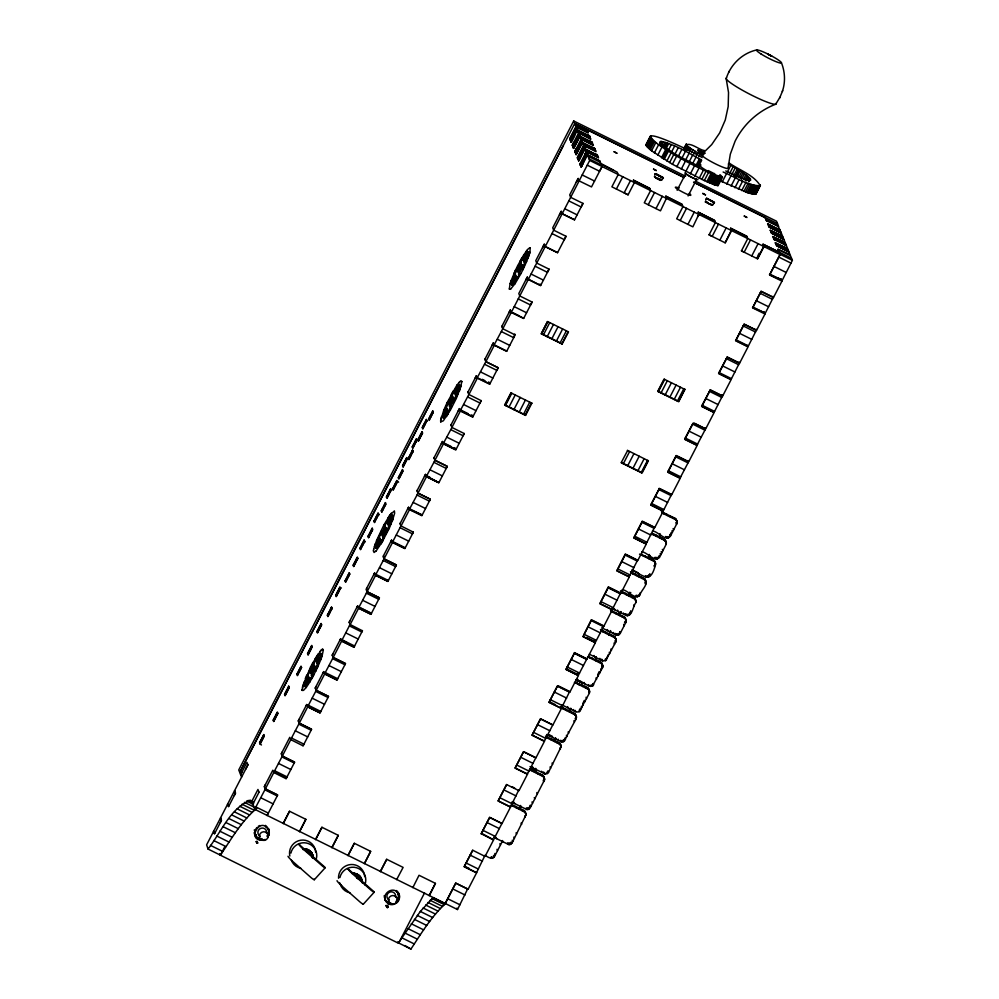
<?xml version="1.0" encoding="UTF-8"?>
<svg xmlns="http://www.w3.org/2000/svg" width="999" height="999" viewBox="0 0 999 999"><rect width="100%" height="100%" fill="white"/><g stroke="black" fill="none" stroke-linecap="round" stroke-linejoin="round"><path stroke-width="1.5" d="M522.639 266.171L518.469 274.363L522.477 266.046M505.469 405.544L511.788 393.281L510.951 392.857L504.632 405.107L525.549 415.359M525.549 415.459L531.88 403.109M268.631 832.379L268.706 830.993L269.293 833.94L267.545 837.761M388.087 906.855C385.015 904.357 388.923 910.514 387.437 905.269L387.999 907.142M398.139 893.143C392.732 885.052 379.957 895.004 386.613 902.159C393.244 909.664 404.145 898.613 397.502 891.558M569.667 692.22L557.33 686.126L549.013 702.172L561.338 708.266L569.692 691.508L558.741 686.088M323.326 650.024L321.965 656.455M461.9 381.518L459.415 391.108M468.056 392.507L468.106 391.783M586.588 659.427L574.25 653.334L565.971 669.28L578.309 675.386L586.588 659.427L586.675 658.666L574.338 652.572M451.086 425.362L451.186 424.575M269.343 832.579C262.038 811.45 243.257 844.28 265.384 839.46M373.439 550.936L373.701 549.025M440.621 420.766L443.793 410.114M596.415 640.396L584.078 634.303L591.321 619.73L603.646 625.824L603.508 626.66L595.267 642.494L582.929 636.4M511.001 805.219L524.675 811.975L526.273 814.297L512.087 842.894L510.364 844.405L508.628 844.53L493.618 837.199M531.306 770.616L530.769 769.292L542.994 775.411L544.53 779.894L530.182 807.841L528.459 809.365L526.71 809.477L511.7 802.147M544.53 779.894L543.543 776.747L529.358 769.655M546.016 737.387L559.69 744.143L561.288 746.453L548.526 772.289L546.815 773.8L545.079 773.913L530.057 766.583M546.603 734.527L561.038 741.658L563.886 741.495L576.148 718.768L576.348 716.47L574.85 713.723L560.664 706.63M561.9 704.882L576.336 712.012L579.183 711.85L589.348 693.206L588.811 691.87C590.521 685.202 578.621 685.526 575.799 682.03L576.336 683.353M589.348 693.206L588.786 689.048M595.741 660.339L596.191 656.618M576.198 679.595L589.647 686.238L592.494 686.076L602.559 667.594L602.022 666.271C603.733 659.602 591.833 659.927 589.01 656.43L589.56 657.754M602.559 667.594L601.997 663.448M610.526 630.581L608.728 635.189M589.298 654.208L602.747 660.851L605.594 660.676L615.933 641.683L616.258 639.947L615.159 637.961L600.986 630.869M601.685 627.797L616.695 635.127L618.431 635.014L620.154 633.503L625.986 622.202L626.186 619.917L624.7 618.156L611.038 611.4M638.96 576.598L639.285 574.875L638.199 572.889M620.504 590.809L634.64 597.877L636.163 602.347C632.879 605.244 632.492 617.944 625.611 615.159L611.825 608.341M636.163 602.347L635.177 599.2L621.041 592.132M645.529 581.843L644.542 578.708L630.469 571.665M631.006 572.989L643.93 579.383C650.474 582.966 640.371 590.859 640.009 595.042C634.989 600.649 627.584 589.835 622.215 589.66M632.255 570.179C645.067 576.685 650.461 583.366 655.319 565.359L654.782 564.035C656.518 557.405 644.705 557.692 641.907 554.245L642.444 555.569M655.319 565.359L654.982 561.738M641.745 551.81C647.115 551.972 654.532 562.799 659.54 557.18L666.071 544.517L666.283 542.232L664.81 540.484L651.248 533.778M661.45 511.613L675.024 518.319L677.035 521.403L676.822 523.688L670.292 536.351C665.284 541.97 657.866 531.143 652.497 530.968M593.169 145.217L592.12 142.133L579.795 136.039L573.476 148.277L573.176 147.577M434.103 458.204L434.265 457.355M782.342 91.471C785.564 82.143 785.077 71.753 781.368 62.625M620.629 592.969L612.225 609.602L599.887 603.508L608.291 586.875L619.255 592.295M267.72 835.039L268.644 832.354L269.293 833.94M417.132 491.058L417.357 490.122M302.322 687.412L310.539 666.995M373.726 549.088L376.611 540.297M440.909 418.906L441.558 416.471M510.114 283.516L509.328 289.036M264.885 789.834L265.185 788.748L277.522 794.842L277.223 795.928L264.885 789.834L254.67 809.252L457.505 909.54L467.832 888.573M637.599 560.127L629.183 576.71L616.845 570.616L625.274 554.033L636.238 559.452M281.88 756.905L282.168 755.893L294.493 761.987L294.205 762.999L281.88 756.905L273.738 772.477L286.101 778.708L294.58 762.274L282.255 756.181L281.281 753.783L289.76 737.349L290.734 739.735L282.255 756.181M400.162 523.901L400.437 522.889M392.232 521.291L394.642 513.211L394.405 510.901L389.797 515.272L384.053 524.725M461.351 385.189L456.331 398.439M529.932 252.297L527.996 258.217M654.582 527.272L646.141 543.818L633.803 537.724L642.245 521.178L653.209 526.598M298.776 724.15L299.138 723.051L311.476 729.145L311.114 730.244L298.776 724.15L290.697 739.597L303.072 745.841L311.551 729.395L299.213 723.301L298.239 720.916L306.73 704.47L307.692 706.867L320.03 712.961L328.509 696.528L316.183 690.434L315.209 688.036L323.688 671.603L324.663 673.988L337 680.094L345.479 663.648L333.142 657.554L332.18 655.169L340.659 638.723L341.633 641.121L353.958 647.215L362.45 630.781L350.062 624.487L341.571 640.921L353.908 647.015L354.595 645.991L342.257 639.897M383.541 555.644L384.003 558.778L396.341 564.872L395.592 566.57L383.254 560.464L384.003 558.778M303.958 682.03L302.16 690.434L303.534 690.371L306.169 687.474M374.375 546.64L375.362 543.706M510.139 283.579L511.101 280.582M315.684 691.395L316.109 690.197L328.446 696.291L328.022 697.502L315.684 691.395L307.655 706.705L319.992 712.799L320.816 711.45L308.479 705.356M366.633 588.399L367.033 591.633L379.37 597.727L378.696 599.288L366.371 593.194L367.033 591.633M658.791 489.535L659.215 488.324L671.553 494.43L663.923 509.59L663.099 510.926L650.761 504.832L658.791 489.535L671.116 495.629M320.829 659.615L321.953 656.405M393.344 518.069L389.148 528.608M332.58 658.653L333.079 657.342L345.417 663.436L344.917 664.747L332.58 658.653L324.613 673.813L336.95 679.907L337.699 678.733L325.374 672.627M349.238 622.452L349.737 621.141M511.126 280.632L515.709 269.643M688.111 460.551L688.011 462.899L680.057 478.034L667.719 471.94L676.198 455.482M320.816 659.565L317.744 666.945M526.585 261.738L529.957 252.36L530.169 247.827M756.718 49.95C742.245 53.122 730.431 64.61 726.198 78.734L728.533 92.532L728.184 106.543L725.274 119.98L719.655 132.954L711.7 144.593L701.71 154.483M332.255 655.307L332.842 653.87M362.387 630.581L361.813 632.017L349.475 625.923M728.908 72.065L729.258 71.216M702.772 154.508A14.935 1.823 27.3 0 0 712.362 162.263A14.935 1.823 27.3 0 0 728.046 168.032L730.319 154.171L735.089 141.209C743.493 124.338 758.104 110.964 775.711 104.208L779.932 97.29M704.907 430.169L692.569 424.076L684.677 439.048L697.015 445.142L704.907 430.169L705.094 427.722M779.582 98.139L782.679 90.647M720.029 180.744L748.239 192.944L755.032 194.305L756.218 193.506L755.669 192.133M729.445 163.224C739.497 170.217 754.083 175.075 760.264 185.764C747.14 185.727 735.077 176.848 723.126 172.015M445.854 410.726C443.906 419.468 450.262 402.684 445.854 410.726L448.601 412.075M305.244 678.683L306.793 675.012M376.635 540.347L384.028 524.662M382.917 532.679L382.093 535.839L386.163 527.534L382.917 532.679L385.651 534.028M443.818 410.177L447.127 402.535M315.284 688.161L315.959 686.6M709.452 391.358L710.139 389.772L722.477 395.866L714.585 411.413L713.973 412.25L701.635 406.156L709.452 391.358L721.79 397.452M717.881 184.603L718.094 185.589L715.371 185.077L704.345 180.594L672.439 164.273L651.56 150.799L646.415 145.916L646.578 144.018M702.11 157.68C699.6 154.645 627.622 120.08 658.603 144.718C675.324 156.269 693.443 165.747 712.025 173.926C714.085 175.05 726.673 180.12 719.942 174.675M526.56 261.688L523.026 269.53M298.314 721.016L299.063 719.33M757.055 257.33L757.392 258.704L763.823 246.191M310.077 672.577C318.007 658.166 312.275 664.66 309.952 672.527M381.481 534.24L385.414 525.936L381.356 534.19M448.663 404.071L452.584 395.754L448.539 404.021M517.245 271.179C525.212 256.581 519.405 263.336 517.12 271.116M726.335 358.641L727.11 356.918L739.447 363.012L731.48 378.671L730.918 379.345L718.593 373.251L726.335 358.641L738.673 364.747M514.797 277.035L513.611 280.944L516.471 276.573L515.621 276.711L515.834 275.037L514.797 277.035L517.544 278.396M397.839 899.362L398.776 896.665L399.425 898.263M513.948 273.601L517.694 265.597M782.267 280.269L769.929 274.176L780.044 254.258L792.382 260.352L782.267 280.269L769.455 274.563M281.343 753.87L282.18 752.047M392.957 541.658L405.294 547.752L404.77 548.326L392.445 542.232L400.974 525.924L413.336 532.155L404.857 548.588L392.52 542.494L391.558 540.109L383.067 556.543L384.041 558.941L396.378 565.034L387.887 581.468L375.562 575.374L374.588 572.976L366.109 589.422L367.07 591.808L379.408 597.902L370.929 614.335L358.591 608.241L357.617 605.856L349.138 622.29L350.112 624.687L358.591 608.241M413.311 532.017L412.475 533.853L400.137 527.759M315.322 667.444L311.313 675.761L315.447 667.507M386.713 529.12L382.704 537.437L386.85 529.17M453.896 398.938L449.887 407.255L454.021 399.001M748.388 345.929L736.051 339.835L744.093 324.063L756.418 330.157L748.388 345.929L747.876 346.453L735.551 340.359M264.373 786.737L265.297 784.764M417.02 495.042L417.944 493.069L430.282 499.163L429.345 501.136L417.02 495.042L409.403 509.328M315.859 670.928L317.719 666.882M389.123 528.558L381.118 543.906M456.306 398.376L450.287 410.327M765.284 313.174L752.959 307.08L761.063 291.209L773.388 297.302L765.284 313.174L752.497 307.455M433.891 462.337L434.915 460.202L447.252 466.308L446.228 468.431L433.891 462.337L426.348 476.436L438.686 482.529L426.773 476.136M450.774 429.645L460.389 411.001L459.415 408.616L450.936 425.05L451.898 427.435L464.235 433.541L463.099 435.739L450.774 429.645L443.306 443.531L456.031 449.45L443.693 443.356M447.152 402.597L456.955 385.04M450.849 400.911C444.08 417.682 459.902 386.738 450.849 400.911L453.596 402.272M454.92 393.044L455.307 395.08L457.53 389.173L454.92 393.044L457.729 394.268M472.589 416.733L460.264 410.639L468.856 394.48L481.206 400.661L472.714 417.095L460.389 411.001M481.193 400.587L479.982 403.047L467.644 396.953M220.304 822.589L221.366 820.466L220.542 817.869L221.466 820.329L214.448 833.94L213.474 831.555L227.66 804.133L228.721 806.28M484.515 364.26L494.318 345.254L493.344 342.869L484.865 359.303L485.839 361.688L498.164 367.794L496.84 370.354L484.515 364.26L477.222 377.734L489.872 383.878M234.29 795.504L235.427 793.231L234.653 790.521L247.939 764.822L246.94 762.374L240.622 774.637M387.874 522.952L388.124 525.249L390.347 519.355L387.874 522.952L390.609 524.313M494.168 344.83L502.797 328.758L515.134 334.915L506.655 351.348L494.318 345.254M309.727 682.23L315.834 670.878M520.954 273.614L523.001 269.48M523.726 318.269L511.401 312.163L589.697 160.427L587.437 154.882L599.762 160.976L600.299 162.275L587.974 156.181M557.604 252.622L545.279 246.528L544.268 244.231L535.764 260.677L536.725 263.074L549.063 269.168L540.584 285.602L528.246 279.508L527.272 277.123L518.793 293.556L519.767 295.941L532.092 302.048L530.581 304.995L518.244 298.901M245.567 769.367L247.914 764.772M549.075 269.131L547.44 272.327L535.102 266.221M578.171 178.496L569.692 194.93L570.654 197.327L582.991 203.421L574.512 219.855L562.175 213.761L561.226 211.351L552.722 227.809L553.696 230.195L566.033 236.301L564.298 239.648L551.96 233.554M573.688 142.395L572.227 145.242L573.788 148.451L580.119 136.201L578.583 133.067L580.194 133.791M579.795 136.039L582.542 142.42L576.223 154.67L574.775 151.511L576.323 148.514M584.652 154.808L586.201 151.811L588.711 153.059M583.004 203.396L581.156 206.993L568.818 200.899M592.607 147.39L594.692 148.451L595.978 151.636L583.653 145.529L577.322 157.792L578.571 160.851L584.89 148.601L587.487 154.895L599.775 160.976L602.022 166.558L599.587 171.266L587.262 165.172M445.229 903.633L455.756 883.203L468.094 889.297L476.585 872.851L464.248 866.757L472.727 850.324M685.589 176.261L573.688 120.954L238.749 769.967L239.723 772.364L574.712 123.539L587.05 129.633L588.186 132.455L576.048 126.823L569.73 139.086M563.086 146.054L240.309 771.49L239.922 772.926L241.608 777.085M574.712 123.539L575.986 126.748L569.68 138.961L571.391 142.245L574.9 135.439M570.204 140.272L576.535 128.022M259.578 742.794L263.773 734.565L264.31 735.888L260.115 744.118L261.476 744.967M316.92 631.68L321.116 623.451L321.653 624.787L317.457 633.016L316.895 631.63M335.689 595.329L339.872 587.1L340.422 588.423L336.226 596.653L335.664 595.267M373.926 521.228L378.122 512.999L378.658 514.335L374.463 522.564L373.901 521.178M386.413 497.015L390.609 488.786L391.059 490.397M412.25 446.978L416.433 438.748L416.983 440.072L412.787 448.301L412.225 446.915M590.484 138.873L589.572 135.864L577.247 129.77L570.928 141.983L570.641 141.334M570.766 141.658L577.097 129.395L576.048 126.823M391.158 490.122L386.963 498.339L386.401 496.953M407.28 458.866L403.059 467.033L402.522 465.709L406.743 457.542L408.042 459.041M426.985 420.679L422.777 428.846L422.24 427.51L426.448 419.343L427.01 420.729M296.815 674.325L301.036 666.158L301.598 667.544M327.36 615.247L331.556 607.03L332.093 608.354L327.897 616.583L327.335 615.197M345.067 580.943L349.263 572.714L349.8 574.038L345.604 582.267L345.042 580.881M398.314 477.759L402.51 469.53L403.059 470.954L398.851 479.095L398.289 477.709M428.596 419.081L432.792 410.851L433.329 412.175L429.145 420.404L428.583 419.018M576.311 132.717L577.709 129.995L577.097 129.395M277.909 713.348L273.689 721.515L273.152 720.192L277.372 712.025L277.934 713.411M301.573 667.482L297.365 675.649L296.953 674.163M312.275 646.753L308.054 654.919L307.517 653.596L311.738 645.429L312.3 646.803M357.879 558.379L353.671 566.545L353.134 565.222L357.342 557.055L357.904 558.441M397.427 481.755L393.206 489.922L392.669 488.598L396.89 480.432L398.613 482.192M572.265 145.317L578.546 133.004L577.247 129.77M572.727 146.453L579.045 134.203M573.289 147.864L579.62 135.614M574.8 151.573L581.093 139.261L583.029 140.21M575.237 152.647L581.555 140.384M575.811 154.071L582.142 141.821M594.68 148.414L582.342 142.32L576.011 154.57L575.711 153.809M577.335 157.817L583.653 145.567L585.864 146.628M577.747 158.829L584.065 146.578M584.652 148.027L578.671 160.901L585.002 148.651L582.342 142.32M424.563 892.894L398.564 943.281L220.417 855.219L224.625 847.052M587.487 154.895L581.156 167.145L579.87 164.073L586.201 151.823L598.526 157.904L597.227 154.708L594.855 153.521M580.257 165.022L586.588 152.772M587.175 154.221L581.156 167.145L582.617 164.211M259.028 792.157L252.722 804.432L250.062 800.324C229.982 808.603 220.904 832.617 208.042 849.038L220.379 855.132C231.468 838.898 241.396 821.128 256.718 808.416M576.286 182.168L578.184 178.484L579.145 180.894L591.508 186.925L602.022 166.558M464.235 433.541L455.756 449.975L443.419 443.881L442.445 441.483L433.966 457.929L434.94 460.314L447.265 466.408L438.786 482.842L426.461 476.748L425.487 474.363L417.008 490.796L417.969 493.194L430.307 499.288L421.828 515.721L409.49 509.627L408.516 507.23L400.037 523.676L401.011 526.061L409.49 509.627M476.386 375.736L467.894 392.182L468.868 394.568L477.347 378.134L476.386 375.736L475.112 378.209M510.314 309.99L501.823 326.436L502.797 328.821L511.276 312.387L510.314 309.99L508.841 312.849M265.284 789.06L273.763 772.614L272.802 770.229L264.31 786.663L265.284 789.06L277.61 795.154L267.07 815.571M299.213 723.301L307.692 706.867M316.183 690.434L324.663 673.988M333.142 657.554L341.633 641.121M359.153 607.155L371.491 613.261L370.866 614.123L358.529 608.016L366.371 593.194M367.07 591.808L375.562 575.374M376.061 574.413L388.386 580.506L387.824 581.218L375.487 575.124L383.254 560.464M384.041 558.941L392.52 542.494M417.969 493.194L426.461 476.748M434.94 460.314L443.419 443.881M532.092 302.048L523.613 318.481L511.276 312.387M566.033 236.301L557.542 252.735L545.217 246.641L544.243 244.243L542.569 247.502M283.142 823.488L289.473 811.225L305.944 819.367L299.613 831.63M283.266 823.576L289.598 811.325M600.774 163.436L617.245 172.178L618.206 174.563L611.888 186.825L628.084 194.83L634.427 182.542L589.697 160.427M541.396 333.878L547.539 321.491L541.208 333.741L562.175 344.106M547.914 321.728L541.733 333.703L562.012 343.731L568.194 331.743M616.395 189.011L622.727 176.761M543.419 334.89L549.75 322.627M508.903 407.242L515.222 394.98M645.953 144.693L650.349 136.114M547.152 336.725L553.471 324.475M646.053 145.242L650.786 135.852M646.415 145.916L650.624 137.75M646.865 146.541L651.086 138.362M647.477 147.228L651.698 139.061M630.481 180.594L624.15 192.844L628.096 194.793M648.239 147.989L652.459 139.823M513.861 409.69L520.192 397.44M649.175 148.839L653.383 140.672M551.723 338.986L558.054 326.735M650.249 149.75L654.47 141.583M299.463 831.58L305.794 819.33M651.56 150.799L655.781 142.632M519.118 412.287L525.437 400.025M556.306 341.246L562.624 328.996M654.382 152.897L658.603 144.718M659.54 144.118L660.938 141.396C675.611 144.655 688.661 153.034 701.685 160.24L698.875 165.684M660.614 144.218L662.025 141.496M661.263 145.879L663.373 141.796M560.027 343.094L566.346 330.844M523.426 414.41L529.745 402.16M657.754 155.22L661.975 147.053M662.961 146.366L665.072 142.283M531.431 402.984L525.237 414.972L504.957 404.945L511.151 392.969L531.868 403.209M562.05 344.093L568.506 331.855L547.714 321.628M664.235 146.778L666.345 142.695M664.672 148.551L667.482 143.094M665.858 148.988L668.681 143.544M661.513 157.68L665.734 149.513M662.374 158.217L666.583 150.05M655.394 173.676L654.695 175.037L655.893 173.751L663.224 177.547L662.225 179.333L662.924 177.972L655.294 173.826L662.924 177.972M663.236 158.766L667.457 150.599M668.506 150.05L671.316 144.605M664.185 159.353L668.406 151.186M315.534 839.497L321.865 827.234L338.336 835.376L332.005 847.639M315.659 839.585L321.99 827.334M666.845 160.989L674.675 146.041M669.592 162.612L673.801 154.445M648.239 204.758L654.557 192.495M674.75 154.495L678.271 147.69M672.439 164.273L676.648 156.106M678.346 156.219L681.855 149.413M683.965 148.277C687.2 138.586 698.526 150.112 704.457 150.537M684.065 148.801L686.488 143.943M684.552 149.413L686.65 145.33L686.063 144.193M685.114 149.962L687.225 145.879L686.65 145.33M676.81 166.746L681.031 158.579M655.993 208.579L662.312 196.328M681.98 158.042L685.489 151.236M685.863 150.599L687.974 146.516L687.225 145.879M687.499 149.95L688.898 147.228L687.974 146.516M688.586 150.724L689.997 148.002L688.898 147.228M689.859 151.586L691.271 148.863L689.997 148.002M685.664 159.965L689.173 153.159M681.268 169.181L685.489 161.014M331.855 847.589L338.186 835.339M666.583 197.989L660.476 210.839L644.293 202.797L650.611 190.547L649.637 188.187L633.441 180.182L634.402 182.567L747.776 238.599L746.802 236.214L730.606 228.209L731.58 230.594L725.249 242.857L709.065 234.852L715.396 222.552L714.622 220.654L698.239 212.188L699.188 214.585M691.595 152.685L692.994 149.962L691.271 148.863M689.173 161.863L692.682 155.057M693.868 154.058L695.267 151.336L692.994 149.962M685.764 171.566L689.984 163.399M677.135 190.247L685.689 173.676M696.278 155.444L697.689 152.71L695.267 151.336M692.569 163.761L696.091 156.955M698.85 156.843L700.249 154.121L697.689 152.71M690.334 173.913L694.542 165.747M695.891 165.697L699.412 158.878M696.852 166.259L700.361 159.453L696.902 166.296M697.427 166.608L700.936 159.803M694.842 176.149L699.063 167.982M688.099 195.929L696.653 179.358M347.927 855.506L354.258 843.256L370.716 851.385L364.398 863.648L370.567 851.348M348.052 855.594L354.37 843.343M699.25 178.259L703.458 170.092M680.207 220.554L686.525 208.292M701.822 179.458L706.043 171.279M704.345 180.594L708.566 172.427M706.805 181.668L711.013 173.501M707.804 182.093L712.025 173.926M708.803 182.517L713.024 174.35M687.924 224.375L694.255 212.113M709.777 182.929L713.998 174.75M711.038 183.429L715.247 175.262M712.25 183.928L716.47 175.749M717.657 176.211L713.448 184.39L717.881 176.299M706.518 198.339L705.806 199.7L707.005 198.401L714.335 202.198L713.336 203.983L714.035 202.622L706.518 198.339L714.535 202.697M713.873 184.54L718.094 176.373M697.589 216.783L699 214.061L692.869 226.848L676.685 218.806L683.004 206.556L682.017 204.196L665.846 196.166L666.795 198.576M714.285 184.69L718.493 176.523M714.535 184.79L718.793 176.623M714.76 184.865L718.98 176.698M715.147 184.99L719.355 176.823M715.371 185.077L719.58 176.91M716.583 185.427L720.791 177.26M717.519 185.602L721.728 177.435M718.094 185.589L722.539 177.098M722.265 181.868L726.485 173.701M727.297 172.19L730.818 165.384L728.296 163.961M729.657 173.551L733.166 166.746L730.818 165.384M726.735 184.041L730.943 175.861M731.705 174.763L735.214 167.957L733.166 166.746M733.703 175.974L737.212 169.168L735.214 167.957M735.139 176.873L738.648 170.067L737.212 169.168M736.176 175.724L738.648 170.067M731.068 186.064L735.289 177.897M736.525 175.936L738.998 170.28M736.538 177.76L740.047 170.954L739.335 170.492M380.319 871.515L386.638 859.265L403.109 867.394L396.64 879.62M380.444 871.615L386.763 859.352M738.761 177.385L741.57 171.94L740.047 170.954M734.914 187.787L739.123 179.608M740.159 178.334L742.969 172.877L741.57 171.94M718.506 224.101L712.187 236.363L709.065 234.802M741.545 179.296L744.355 173.851L742.969 172.877M738.411 189.273L742.632 181.106M743.718 178.996L745.828 174.912L744.355 173.851M745.004 179.982L747.115 175.886L745.828 174.912M746.116 180.881L748.226 176.798L747.115 175.886M741.72 190.609L745.928 182.442M747.764 180.382L749.175 177.66L748.226 176.798M748.501 181.119L749.899 178.396L749.175 177.66M743.905 191.446L748.126 183.279M749 181.756L750.399 179.021L749.899 178.396M719.854 240.147L726.173 227.897M745.529 192.045L749.737 183.866M747.065 192.57L751.285 184.403M748.239 192.944L752.447 184.778M749.175 193.244L753.396 185.065M750.062 193.494L754.282 185.327M725.124 242.757L731.418 230.132M751.46 193.856L755.681 185.689M752.934 194.156L757.155 185.989M754.145 194.305L758.353 186.139M755.032 194.305L759.24 186.139M756.805 191.546L760.314 184.728M755.656 194.181L759.864 186.014M756.043 193.931L760.439 185.339M641.246 472.652L647.577 460.402L648.401 460.789L642.082 473.051L641.246 472.652L621.178 462.724L627.622 450.537M658.316 391.67L664.635 379.42L664.035 379.108L657.717 391.358L678.696 401.748L684.952 389.348M623.301 463.786L629.62 451.523M661.001 393.007L667.32 380.744M627.609 465.909L633.928 453.658M665.109 395.03L671.428 382.779M412.837 887.624L419.031 875.274L435.502 883.403L429.183 895.666L435.352 883.366M791.52 258.254L763.036 244.231L763.973 246.603L757.642 258.866L741.445 250.861L747.776 238.536L763.711 246.453M750.511 239.922L744.18 252.173L741.445 250.799M632.854 468.506L639.185 456.243M669.78 397.34L676.098 385.077M674.163 399.5L680.481 387.25M637.824 470.954L644.143 458.703M751.772 255.919L758.091 243.669M677.422 401.111L683.741 388.861M684.677 389.323L678.496 401.298L658.204 391.283L664.397 379.295L685.014 389.485M757.754 255.969L759.153 253.247M445.179 903.446L455.706 883.054L468.032 889.147M484.815 855.731L476.535 872.676L464.198 866.583L472.664 850.199L485.064 856.418L493.543 839.984L481.168 833.703L489.61 817.357L501.935 823.463L493.494 839.797L482.23 833.641M518.768 790.047L510.464 806.917L498.126 800.823L506.543 784.54L518.993 790.671L527.472 774.237L515.147 768.144L523.626 751.698L535.963 757.804L544.443 741.358L532.105 735.264L540.596 718.83L552.922 724.924L561.413 708.491L549.075 702.397L557.554 685.951L569.892 692.057L578.371 675.611L566.033 669.517L574.525 653.084L586.85 659.178L595.342 642.744L594.368 640.347M516.633 764.997L523.476 751.723L535.814 757.816L527.422 774.038L515.084 767.944L516.633 764.997L528.958 771.103M533.491 732.329L540.409 718.918L552.747 725.012L544.38 741.146L532.055 735.052L533.491 732.329L545.816 738.436M481.218 833.89L489.697 817.444L502.022 823.551L510.514 807.105L498.176 801.011L506.655 784.577M776.51 245.542L789.048 252.148L790.084 254.683L777.946 249.088L780.169 254.608L769.617 275.037L781.955 281.131L773.476 297.565L761.138 291.471L752.659 307.904L764.997 314.011L756.505 330.444L744.18 324.35L735.689 340.784L748.026 346.878L739.547 363.311L727.21 357.217L718.731 373.663L731.056 379.757L722.577 396.191L710.239 390.097L701.76 406.531L714.098 412.624L705.606 429.058L693.281 422.964L684.802 439.41L697.127 445.504L688.648 461.938L676.311 455.844L667.832 472.277L680.169 478.371L671.678 494.805L659.352 488.711L650.861 505.157L663.199 511.251L654.72 527.684L642.382 521.59L633.903 538.024L646.228 544.118L637.749 560.564L625.411 554.457L616.932 570.904L629.27 576.997L620.791 593.431L608.453 587.337L599.974 603.771L612.3 609.865L603.821 626.311L591.483 620.204L583.004 636.65L595.342 642.744M484.752 855.319C487.3 856.48 492.157 860.564 494.43 856.655L502.435 841.146M519.055 808.953L520.192 806.742M554.37 740.496L555.569 738.199M569.393 711.413L570.616 709.028M620.903 611.588L619.667 613.998L619.118 612.674M629.095 595.716L630.756 592.482M648.651 557.817L649.85 555.506M659.415 536.975L660.476 534.927L659.927 533.578M529.645 806.518L530.344 805.157L530.881 806.48M624.55 622.602L625.199 621.353L625.736 622.677M559.428 214.835L561.226 211.351L562.175 213.761L574.55 219.78M525.699 280.17L527.297 277.11M240.622 774.637L241.77 772.439M517.719 265.647L523.763 254.807M310.552 667.045L312.637 662.999M491.97 345.529L493.381 342.882M451.523 406.693L446.253 415.284L443.106 418.131L451.498 406.68M458.241 410.901L459.453 408.653M520.929 273.551L515.034 283.753M311.688 678.771L313.761 674.949M441.358 443.593L442.495 441.533M252.485 800.099L251.648 801.635L257.942 789.472L259.041 792.182M424.488 476.298L425.537 474.425M519.817 261.651L521.865 258.029M451.236 394.543L453.271 390.921M312.662 663.049L321.266 649.999M407.604 509.003L408.579 507.317M286.076 778.583L287.05 776.885L274.713 770.791M450.262 410.264L443.319 420.804L440.721 421.878M383.092 540.447L376.136 550.986M390.721 541.72L391.62 540.209M303.034 745.691L303.933 744.168L291.596 738.074M267.008 815.346L268.356 813.111L256.019 807.017M314.697 659.427L318.394 653.608M373.838 574.437L374.662 573.101M446.428 416.595L448.276 413.673M309.702 682.18L306.193 687.537M401.885 937.824L398.601 942.956L410.939 949.05C421.366 933.278 431.268 916.632 445.342 903.783L433.017 897.689L420.342 911.45L401.885 937.824L414.21 943.918M356.955 607.167L357.704 605.993M523.788 254.857L528.434 248.601L530.194 247.889M388.024 517.932L391.346 513.124M340.06 639.897L340.746 638.885M705.906 201.498L708.341 203.334M712.399 204.857L710.376 204.345M515.009 283.704L510.714 289.023M257.779 842.944C256.468 839.272 257.105 846.34 257.13 841.358M266.895 836.2L267.732 835.014L268.381 836.6M386.089 905.681L387.35 905.544M397.015 900.511L397.852 899.325L398.501 900.923M323.164 672.639L323.788 671.778M525.561 252.198L527.122 250.112M456.968 385.102L460.889 380.744L461.925 381.581M306.256 705.381L306.83 704.67M314.31 879.757L325.162 867.781M363.324 904.195L374.175 892.232M458.541 383.017L459.865 381.556M319.967 651.523L322.302 649.238L323.351 650.074M376.111 550.924L374.076 552.497L373.426 550.874M510.689 288.973L509.303 288.973M660.938 141.396L659.852 141.958C670.429 153.496 686.176 159.665 699.962 166.808L697.901 164.46L700.986 164.972M575.973 680.182L582.717 682.854M262.138 838.661L260.751 838.71L261.413 840.271M322.327 649.3L323.027 649.288M654.482 176.473L657.23 178.684M705.606 201.124L709.44 204.033M379.295 514.76L378.009 513.311M365.297 541.87L364.011 540.422M390.896 902.996L386.975 901.51L387.624 903.096M768.556 224.313L767.831 224.163L768.955 226.935L781.455 233.441L782.504 236.039L770.354 230.394L771.503 233.204L783.828 239.298L782.454 236.313M656.281 178.147L654.47 176.848L661.263 180.257M705.918 202.023L705.169 201.91L711.962 205.319M779.02 229.495L779.982 229.807L778.084 226.586M713.985 173.414L714.772 173.701M214.698 833.453L213.611 831.38L206.618 844.842L208.042 849.038M390.522 489.06L392.145 489.697M341.408 588.011L339.785 587.375L340.322 588.698M679.183 188.012C664.285 183.067 698.326 201.186 689.285 193.369M660.689 180.419L657.042 178.709M713.111 173.052L708.129 170.542M775.149 242.894L787.836 249.151L788.91 251.823L776.585 245.729L775.411 242.857L787.562 248.476L786.513 245.904L785.064 245.092M658.266 179.221L661.813 180.27M709.377 203.871L712.924 204.92M587.1 129.77L684.29 177.685M730.631 228.209L746.99 236.601M625.661 614.11L625.074 613.823L625.611 615.159M695.379 181.106L776.51 221.204L778.745 226.773L766.408 220.679L765.197 217.67L694.055 182.505M683.766 177.273L574.662 123.339L573.688 120.954M693.556 182.105L777.472 223.589M575.099 124.5L587.437 130.594M778.321 225.737L765.996 219.643L765.147 217.495M575.724 126.024L588.311 132.842L575.986 126.748M780.231 230.432L767.594 223.888L779.932 229.995L781.293 233.029L768.955 226.935M577.622 130.707L589.959 136.801M768.518 225.861L780.843 231.955M578.246 132.243L590.871 139.098L578.546 133.004M782.766 236.676L770.117 230.22M580.157 136.938L592.494 143.032M771.041 232.093L783.378 238.187M580.781 138.486L593.431 145.355L581.093 139.261M771.465 233.117L783.978 239.673L785.027 242.257L772.889 236.613L774.038 239.46L786.375 245.554L785.301 242.907L772.639 236.551M582.692 143.169L595.017 149.263M773.576 238.311L785.901 244.405M583.316 144.718L595.654 150.812M584.89 148.601L597.552 155.482L585.214 149.388M776.098 244.543L788.436 250.637M585.839 150.936L598.176 157.03M778.159 249.6L790.496 255.694L792.382 260.352M601.086 164.161L613.523 170.305M633.453 180.157L649.887 188.761M665.834 196.191L682.255 204.708M698.214 212.2L714.41 220.205L715.384 222.59M762.999 244.218L779.195 252.223M589.048 158.853L601.386 164.947M763.973 246.603L780.169 254.608M778.758 257.08L791.096 263.174M773.938 266.408L786.275 272.502M582.205 174.962L594.542 181.056M778.608 278.209L781.343 279.57M760.089 293.244L772.427 299.338M756.255 300.674L768.593 306.768M564.76 208.754L577.097 214.847M743.219 325.936L755.556 332.03M739.435 333.279L751.76 339.373M722.602 365.896L734.939 371.99M531.081 274.038L543.406 280.132M719.143 372.577L731.48 378.671M705.769 398.501L718.106 404.595M514.235 306.668L526.573 312.762M702.247 405.319L714.585 411.413M512.499 312.612L519.343 315.996M694.542 423.301L705.506 428.721M501.373 331.581L513.711 337.674L514.797 334.041M688.948 431.106L701.273 437.2M497.39 339.298L509.727 345.392M685.364 438.049L697.689 444.155M494.468 344.98L506.793 351.074M677.559 456.156L688.523 461.575M485.826 361.626L498.164 367.719L489.685 384.228L477.347 378.134M675.686 456.805L688.011 462.899M672.115 463.723L684.452 469.817M480.556 371.928L492.882 378.034M668.468 470.779L680.806 476.873M482.242 379.333L484.99 380.681M670.054 472.29L672.802 473.651M621.44 462.525L641.72 472.539L647.914 460.564L627.397 450.324M655.282 496.328L667.619 502.422M463.711 404.558L476.048 410.664M651.585 503.496L663.923 509.59M459.815 409.528L468.032 413.598M653.109 505.207L655.844 506.568M460.614 410.577L472.952 416.67M662 512.937L675.561 519.642L677.035 521.403M641.895 522.277L654.22 528.384M653.196 534.74L652.659 533.404L664.273 539.148L666.408 543.369M638.461 528.933L650.786 535.039M446.878 437.187L459.203 443.281M634.702 536.201L647.04 542.307M444.23 443.119L451.086 446.503M636.151 538.124L638.898 539.472M639.51 554.12L654.058 561.313L655.519 563.061M624.987 555.032L637.325 561.126M621.628 561.55L633.965 567.644M430.032 469.817L442.37 475.911M632.13 569.805L637.699 572.552M617.832 568.906L630.157 575.012M427.285 476.024L430.02 477.385M608.079 587.787L620.416 593.893M604.795 594.155L617.132 600.249M413.199 502.447L425.537 508.541M600.948 601.61L613.286 607.704M409.865 508.903L422.202 514.997L410.764 510.014M610.489 610.077L624.675 617.17L626.311 621.053M591.171 620.554L603.508 626.66M388.012 522.677L390.759 524.025M387.937 522.827L390.671 524.175M600.449 629.545L614.123 636.301L615.721 638.623M587.961 626.773L600.299 632.866M396.366 535.064L408.691 541.158M586.675 637.537L594.904 641.595M587.612 656.793L601.286 663.548L602.759 665.297M571.128 659.39L583.466 665.484M379.52 567.694L391.858 573.788M567.207 666.982L579.545 673.076M566.982 669.093L577.946 674.512M580.019 681.131L578.983 680.606L579.52 681.942M577.335 683.266L578.483 683.828M574.4 682.392L588.061 689.16L589.547 690.908M554.308 691.995L566.633 698.101M362.687 600.312L375.025 606.405M550.349 699.662L562.687 705.756M359.478 607.667L369.068 612.412M550.037 701.997L555.519 704.707M561.201 707.954L574.875 714.71L576.348 716.47M537.474 724.612L549.8 730.719M345.854 632.941L358.191 639.035M545.479 736.063L559.665 743.144L561.301 747.04M342.532 640.571L346.641 642.607M520.641 757.242L532.966 763.336M329.021 665.559L341.346 671.653M531.943 769.505L531.406 768.181L535.177 770.129L536.276 772.689M529.97 768.531L535.202 771.116L536.688 772.876L535.589 770.541M511.913 786.663L514.66 788.011M503.796 789.859L516.133 795.953M312.175 698.189L324.513 704.283M499.775 797.664L512.1 803.758M512.949 806.181L512.412 804.857L524.138 810.651L526.286 814.884M486.963 822.489L499.3 828.583M295.342 730.806L307.68 736.9M482.917 830.319L495.254 836.413M470.129 855.107L482.455 861.2M278.509 763.436L290.846 769.53M466.071 862.974L478.396 869.068M273.351 771.54L285.689 777.634M465.284 866.545L469.393 868.581M452.697 888.885L465.022 894.992M260.789 797.764L273.127 803.87M250.062 800.324L252.797 801.673M447.639 898.688L459.977 904.782M248.227 800.386L253.709 803.096M246.528 801.023L253.384 804.42M244.38 802.322L253.971 807.067M432.692 897.951L445.03 904.045M241.97 804.207L254.308 810.301M432.367 898.226L444.705 904.32M432.043 898.513L444.368 904.607M239.735 806.255L252.073 812.349M430.132 900.274L442.47 906.368M428.009 902.434L440.347 908.528M237.2 808.853L249.538 814.947M425.661 905.019L437.999 911.113M234.49 811.887L246.828 817.981M423.126 907.991L435.464 914.085M231.88 814.997L244.218 821.103M420.342 911.45L432.679 917.544M229.021 818.606L241.358 824.699M417.307 915.409L429.645 921.503M226.024 822.589L238.349 828.683M414.41 919.367L426.735 925.461M223.052 826.673L235.389 832.766M411.288 923.763L423.626 929.857M219.867 831.205L232.205 837.299M407.954 928.62L420.292 934.714M216.633 835.963L228.971 842.057M404.995 933.054L417.332 939.16M213.636 840.484L225.974 846.578M210.477 845.366L222.814 851.46M404.957 945.541L410.939 949.05M725.736 170.954L744.879 179.383L749.675 180.482L750.649 180.22L750.399 179.021M703.783 154.146L697.739 150.2L705.194 153.222M700.249 154.121L702.946 155.519M590.334 141.246L592.157 142.208M658.116 178.234L658.766 178.584M588.049 135.102L589.622 135.964M655.893 173.751L663.423 178.034M766.408 220.679L767.632 221.416M660.164 179.133L661.138 179.758M659.927 179.246L660.789 179.832M773.988 239.335L774.675 239.947M255.869 834.827L254.857 833.89L256.493 837.836M255.844 836.25L256.83 837.224M579.845 684.79L578.921 684.04L579.457 685.376M528.084 279.033L540.671 285.452L539.947 283.991M255.045 835.152L255.831 836.275M254.483 833.928L255.045 835.176M575.586 714.61L576.473 717.032M676.273 519.542L677.147 521.965M780.981 278.746L781.955 281.131M773.014 296.378L773.388 297.302M764.023 311.613L764.997 314.011M756.031 329.208L756.418 330.157M747.452 345.392L747.876 346.453M739.06 362.05L739.447 363.012M722.077 394.88L722.477 395.866M696.603 444.13L697.015 445.142M679.645 477.035L680.057 478.034M675.948 519.068L676.485 520.392M675.524 518.656L676.073 519.98M677.16 522.539L676.61 520.629M675.024 518.319L675.561 519.642M676.286 522.365L676.822 523.688M674.375 517.994L674.912 519.33M676.011 522.889L676.56 524.213M672.552 517.095L673.089 518.419M669.842 515.759L670.379 517.082M673.101 528.546L673.638 529.87M666.658 514.185L667.207 515.509M671.915 530.844L672.452 532.167M662.699 509.952L663.099 510.926M663.411 512.574L663.948 513.911M670.853 532.879L671.403 534.203M670.092 534.365L670.629 535.689M669.755 535.014L670.292 536.351M668.056 536.513L668.593 537.849M667.494 536.663L668.031 537.999M666.907 536.713L667.457 538.036M666.321 536.638L666.87 537.974M665.746 536.463L666.283 537.787M665.509 540.372L666.395 542.794M665.197 539.897L665.734 541.221M664.772 539.485L665.309 540.809M664.273 539.148L664.81 540.484M665.759 542.632L666.296 543.956M663.623 538.836L664.16 540.159M661.788 537.924L662.337 539.248M659.09 536.588L659.627 537.912M662.349 549.375L662.886 550.711M655.906 535.014L656.443 536.351M661.163 551.673L661.7 553.009M660.114 553.708L660.651 555.044M659.54 557.18L659.003 555.844L659.253 557.642M657.305 557.355L657.841 558.678M656.743 557.504L657.28 558.828M656.156 557.542L656.705 558.866M655.569 557.479L656.106 558.803M654.994 557.292L655.531 558.616M654.432 560.726L655.644 563.623M654.02 560.314L654.557 561.638M655.107 562.887L655.656 564.21M655.007 563.461L655.544 564.797M653.508 559.977L654.058 561.313M652.871 559.665L653.408 560.988M645.754 542.857L646.141 543.818M653.983 565.584L654.52 566.908M649.163 554.42L649.712 555.744M651.036 558.753L651.573 560.089M648.326 557.417L648.875 558.753M645.154 555.844L645.691 557.18M649.787 573.701L650.337 575.024M649.225 574.687L649.775 576.011M648.826 575.124L649.362 576.46M648.351 575.474L648.888 576.81M647.827 575.724L648.363 577.06M646.078 575.861L646.615 577.185M645.504 575.674L646.041 576.997M645.279 579.595L646.153 582.005M644.954 579.12L645.491 580.444M645.629 581.256L646.166 582.592M644.542 578.708L645.079 580.032M644.03 578.371L644.58 579.695M645.304 582.405L645.841 583.728M643.393 578.059L643.93 579.383M645.054 582.879L645.591 584.203M641.558 577.147L642.095 578.471M638.748 573.538L639.285 574.875M638.748 574.125L639.298 575.449M638.648 574.7L639.185 576.036M638.848 575.811L639.397 577.135M635.676 574.238L636.213 575.561M632.417 572.627L632.954 573.963M639.76 593.131L640.309 594.455M638.773 594.605L639.31 595.941M637.212 595.354L637.749 596.69M628.796 575.774L629.183 576.71M636.625 595.404L637.162 596.728M636.038 595.329L636.575 596.665M635.052 598.289L636.263 601.186M634.64 597.877L635.177 599.2M635.739 600.436L636.276 601.76M634.128 597.539L634.677 598.876M633.478 597.215L634.015 598.538M631.618 596.303L632.155 597.627M629.632 592.27L630.169 593.606M629.07 593.406L629.607 594.73M633.628 605.019L634.165 606.343M628.895 594.954L629.432 596.278M625.711 593.381L626.248 594.705M630.631 610.826L631.168 612.15M622.452 591.77L622.989 593.094M629.969 612.125L630.506 613.448M629.67 612.687L630.219 614.01M628.97 613.586L629.507 614.909M627.409 614.335L627.946 615.659M626.823 614.373L627.36 615.696M626.236 614.298L626.773 615.634M623.339 612.974L623.875 614.298M625.099 617.582L626.298 620.479M624.675 617.17L625.212 618.493M624.163 616.833L624.7 618.156M625.674 620.317L626.211 621.64M623.501 616.508L624.038 617.832M620.691 611.663L621.228 612.986M621.628 615.584L622.165 616.907M623.638 624.387L624.175 625.711M617.532 610.102L618.081 611.425M618.893 614.223L619.43 615.559M614.273 608.491L614.81 609.815M615.696 612.649L616.233 613.973M611.85 608.678L612.225 609.602M612.437 611.038L612.974 612.362M619.904 631.618L620.441 632.941M619.617 632.18L620.154 633.503M618.431 633.441L618.968 634.765M617.894 633.691L618.431 635.014M616.158 633.803L616.695 635.127M615.584 633.603L616.121 634.939M614.984 633.316L615.521 634.64M613.224 632.442L613.761 633.766M615.047 637.05L616.258 639.947M615.721 639.198L616.271 640.534M614.622 636.638L615.159 637.961M614.123 636.301L614.66 637.637M615.621 639.785L616.158 641.108M615.396 640.347L615.933 641.683M613.448 635.976L613.985 637.3M615.009 641.096L615.546 642.419M610.551 631.118L611.088 632.454M611.575 635.052L612.125 636.375M613.998 643.069L614.535 644.392M607.38 629.557L607.916 630.881M608.841 633.703L609.39 635.027M605.644 632.117L606.181 633.441M610.901 649.063L611.438 650.386M602.385 630.506L602.934 631.83M609.228 652.297L609.777 653.621M607.767 655.144L608.304 656.468M606.693 657.205L607.23 658.541M605.943 658.566L606.48 659.902M605.057 659.352L605.594 660.676M602.21 659.527L602.747 660.851M601.61 659.228L602.147 660.551M488.748 381.868L489.098 382.717M599.85 658.353L600.387 659.69M601.673 662.974L602.21 664.298M602.347 664.535L602.884 665.858M601.248 662.549L601.785 663.885M602.347 665.122L602.897 666.445M602.247 665.696L602.784 667.02M600.749 662.225L601.286 663.548M600.074 661.887L600.611 663.224M601.648 666.995L602.185 668.319M598.201 660.963L598.751 662.3M600.661 668.893L601.198 670.229M595.904 657.529L596.44 658.865M595.679 658.104L596.216 659.427M594.005 655.469L594.542 656.805M595.466 659.615L596.016 660.938M599.8 672.926L599.263 671.603L597.664 674.725L598.201 676.048M592.27 658.041L592.807 659.365M596.041 677.859L596.578 679.183M593.131 683.491L593.668 684.814M592.832 683.965L593.369 685.289M592.432 684.402L592.969 685.726M591.945 684.74L592.494 686.076M590.272 685.177L590.809 686.5M588.498 684.615L589.048 685.951M588.448 688.573L588.998 689.897M589.123 690.147L589.66 691.47M588.036 688.161L588.573 689.485M589.135 690.721L589.672 692.057M589.035 691.308L589.572 692.632M587.524 687.824L588.061 689.16M586.863 687.499L587.4 688.823M584.078 682.429L584.615 683.753M584.989 686.575L585.526 687.899M581.593 681.568L582.13 682.904M581.006 681.505L581.543 682.829M577.497 673.401L578.309 675.386M582.255 685.214L582.792 686.55M580.431 681.318L580.968 682.654M471.79 414.747L472.152 415.621M586.026 697.265L586.563 698.588M577.634 679.245L578.171 680.569M577.372 679.819L577.909 681.143M579.058 683.641L579.595 684.964M584.939 701.735L584.403 700.411L582.767 703.571L583.304 704.907M581.331 706.368L581.868 707.692M580.819 709.715L580.282 708.391L580.369 710.589M579.12 710.177L579.657 711.5M575.199 710.389L575.736 711.725M573.438 709.527L573.975 710.851M575.262 714.135L575.799 715.459M574.85 713.723L575.387 715.047M576.485 717.607L575.936 715.709M575.836 716.87L576.373 718.194M574.338 713.386L574.875 714.71M573.663 713.061L574.213 714.385M575.149 718.331L575.686 719.667M570.766 708.204L571.303 709.527M571.803 712.137L572.34 713.461M573.926 720.716L574.462 722.04M567.594 706.643L568.144 707.966M568.856 710.077L569.605 712.112M565.871 709.203L566.408 710.526M562.612 707.592L563.149 708.915M561.001 707.417L561.338 708.266M454.832 447.639L455.194 448.539M568.156 731.88L568.693 733.216M566.383 735.326L566.92 736.663M432.704 411.138L433.241 412.462M565.084 737.836L565.621 739.16M432.367 411.775L432.904 413.099M431.793 412.887L432.33 414.21M564.235 739.385L564.772 740.709M563.823 739.822L564.36 741.146M431.068 414.285L431.618 415.609M563.349 740.159L563.886 741.495M562.812 740.409L563.361 741.745M430.294 415.784L430.844 417.12M561.663 740.596L562.2 741.932M561.076 740.521L561.613 741.857M429.57 417.207L430.107 418.531M560.501 740.334L561.038 741.658M428.971 418.369L429.508 419.692M560.402 744.043L561.288 746.453M558.141 739.173L558.678 740.496M560.077 743.568L560.614 744.892M559.665 743.144L560.202 744.48M559.153 742.819L559.69 744.143M558.478 742.482L559.028 743.818M559.902 747.876L560.451 749.2M555.469 737.849L556.006 739.185M426.136 420.042L426.685 421.378M556.618 741.558L557.155 742.894M425.574 421.153L426.111 422.49M424.85 422.552L425.387 423.888M552.834 737.612L552.297 736.288L549.025 734.665L549.575 736.001M553.883 740.209L554.42 741.533M424.076 424.051L424.612 425.387M423.339 425.474L423.876 426.81M550.686 738.636L551.223 739.959M422.739 426.635L423.276 427.959M422.377 427.347L422.914 428.671M547.427 737.025L547.964 738.348M421.953 431.968L422.49 433.291M421.615 432.604L422.152 433.941M421.041 433.716L421.578 435.052M420.317 435.114L420.866 436.451M544.055 740.334L544.38 741.146M419.543 436.625L420.092 437.949M552.06 763.074L552.597 764.41M418.818 438.037L419.355 439.373M418.219 439.198L418.756 440.522M550.062 766.945L550.599 768.281M416.346 439.023L416.883 440.347M415.984 439.722L416.521 441.058M415.384 440.884L415.934 442.207M414.66 442.307L415.197 443.631M547.989 770.953L548.526 772.289M547.689 771.44L548.226 772.764M413.873 443.806L414.423 445.129M546.803 772.215L547.34 773.551M413.149 445.217L413.698 446.541M412.575 446.328L413.111 447.652M544.53 772.577L545.079 773.913M543.956 772.389L544.492 773.713M543.356 772.09L543.893 773.426M412.462 450.349L412.999 451.673M412.125 450.986L412.674 452.322M541.595 771.228L542.132 772.552M543.419 775.836L544.63 778.733M542.994 775.411L543.543 776.747M544.105 777.984L544.642 779.307M411.551 452.11L412.1 453.434M542.494 775.087L543.031 776.41M541.82 774.749L542.357 776.086M543.768 779.133L544.305 780.469M410.839 453.496L411.376 454.832M543.181 780.294L543.718 781.618M539.959 773.825L540.496 775.162M410.065 455.007L410.601 456.331M409.328 456.418L409.865 457.754M535.764 768.343L536.301 769.667M537.225 772.477L537.762 773.8M408.728 457.579L409.265 458.903M535.177 770.129L535.714 771.453M534.665 769.792L535.202 771.116M534.228 769.58L534.777 770.903M532.492 766.72L533.029 768.056M534.028 770.903L534.565 772.227M533.079 769.005L533.628 770.341M406.356 458.379L406.905 459.702M405.744 459.577L406.281 460.901M404.995 461.014L405.532 462.337M404.22 462.512L404.77 463.836M403.521 463.886L404.058 465.209M536.838 792.582L537.375 793.905M402.972 464.947L403.509 466.271M402.672 465.522L403.209 466.845M527.097 773.238L527.422 774.038M402.172 470.279L402.709 471.603M534.265 797.564L534.802 798.888M401.586 471.416L402.122 472.752M400.849 472.852L401.386 474.175M400.05 474.388L400.599 475.724M531.992 801.96L532.529 803.296M399.3 475.849L399.837 477.172M398.688 477.035L399.225 478.359M396.528 481.218L397.065 482.554M528.933 807.442L529.47 808.765M395.916 482.392L396.466 483.728M527.922 808.029L528.459 809.365M527.347 808.179L527.897 809.502M395.179 483.828L395.729 485.152M526.76 808.216L527.31 809.552M526.173 808.141L526.71 809.477M394.405 485.327L394.942 486.663M393.693 486.725L394.23 488.049M525.062 811.4L526.273 814.297M524.637 810.988L525.187 812.312M393.131 487.812L393.668 489.148M524.138 810.651L524.675 811.975M392.807 488.424L393.344 489.76M523.464 810.326L524 811.65M520.566 805.469L521.103 806.805M524.837 815.833L525.374 817.157M521.59 809.402L522.14 810.726M390.159 489.772L390.696 491.096M518.868 808.041L519.405 809.377M389.56 490.921L390.109 492.245M388.836 492.345L389.373 493.668M514.135 802.284L514.672 803.621M515.671 806.468L516.208 807.791M388.049 493.843L388.599 495.179M521.116 823.039L521.653 824.362M387.325 495.254L387.874 496.578M386.75 496.366L387.287 497.702M510.152 806.143L510.464 806.917M385.09 503.384L385.626 504.707M384.503 504.532L385.04 505.869M383.766 505.956L384.303 507.292M516.083 832.779L516.62 834.115M382.992 507.467L383.529 508.791M382.267 508.866L382.804 510.202M381.68 509.989L382.23 511.313M381.356 510.639L381.893 511.963M513.861 837.1L514.398 838.423M512.237 840.234L512.787 841.558M511.251 842.045L511.788 843.381M377.61 514.085L378.146 515.409M510.839 842.482L511.376 843.818M376.985 515.284L377.535 516.608M509.827 843.081L510.364 844.405M509.265 843.231L509.802 844.555M376.248 516.72L376.785 518.056M508.678 843.268L509.215 844.592M508.079 843.193L508.628 844.53M507.504 843.006L508.041 844.33M375.474 518.219L376.011 519.555M374.762 519.592L375.312 520.929M374.213 520.654L374.762 521.99M502.485 840.521L503.021 841.845M499.912 843.668L500.449 845.004M371.878 528.983L372.415 530.307M371.291 530.132L371.828 531.468M496.041 837.337L496.578 838.673M370.554 531.555L371.091 532.892M369.78 533.066L370.317 534.39M369.056 534.465L369.593 535.801M496.978 849.35L497.514 850.686M387.4 580.169L387.824 581.218M368.469 535.589L369.018 536.913M368.144 536.238L368.681 537.562M494.83 853.508L495.367 854.832M493.893 855.331L494.43 856.655M493.181 856.243L493.731 857.579M363.611 541.208L364.148 542.532M491.62 856.992L492.157 858.328M491.033 857.042L491.583 858.366M362.999 542.407L363.536 543.731M362.25 543.843L362.787 545.179M361.476 545.342L362.013 546.665M360.776 546.715L361.313 548.039M360.227 547.777L360.764 549.1M357.005 557.804L357.542 559.14M356.406 558.965L356.943 560.289M355.669 560.389L356.218 561.713M354.895 561.888L355.432 563.224M354.17 563.299L354.707 564.622M353.596 564.41L354.133 565.746M353.259 565.059L353.796 566.383M476.248 871.965L476.535 872.676M370.442 613.086L370.866 614.123M349.175 572.989L349.712 574.313M348.813 573.688L349.35 575.012M348.214 574.85L348.751 576.173M347.477 576.261L348.014 577.597M346.703 577.772L347.24 579.095M345.979 579.17L346.516 580.506M345.404 580.294L345.941 581.618M339.423 588.074L339.96 589.41M338.823 589.235L339.373 590.559M338.099 590.659L338.636 591.982M337.312 592.157L337.862 593.481M336.588 593.556L337.138 594.892M336.014 594.68L336.551 596.003M353.496 645.991L353.908 647.015M456.918 908.091L457.505 909.54M331.468 607.305L332.005 608.628M331.106 608.004L331.643 609.328M330.507 609.153L331.044 610.489M329.77 610.576L330.307 611.912M328.996 612.087L329.533 613.411M328.271 613.486L328.808 614.81M327.697 614.61L328.234 615.933M321.029 623.726L321.566 625.062M320.667 624.437L321.203 625.761M320.067 625.586L320.604 626.91M319.33 627.01L319.867 628.334M318.556 628.508L319.093 629.845M317.832 629.919L318.369 631.243M317.257 631.031L317.794 632.367M311.401 646.178L311.938 647.514M310.801 647.34L311.338 648.663M310.065 648.763L310.602 650.087M309.29 650.262L309.827 651.598M308.566 651.673L309.103 652.996M307.992 652.784L308.529 654.108M307.655 653.433L308.192 654.757M399.275 895.566L398.176 892.719L399.101 899.612M397.839 892.944L399.475 896.902M396.603 890.534L397.24 892.119M397.677 902.072L397.028 900.486L396.004 901.473L396.665 903.034M300.699 666.92L301.236 668.244M300.1 668.069L300.637 669.405M299.363 669.492L299.912 670.816M298.589 671.003L299.126 672.327M297.864 672.402L298.401 673.726M297.29 673.513L297.827 674.849M390.172 904.357L388.186 902.259L388.836 903.858M384.215 895.604L384.852 897.189M385.964 900.561L386.613 902.159M384.29 896.952L385.826 901.061M387.262 905.668L387.912 907.267M387.15 905.768L387.674 907.442M386.9 905.906L387.55 907.492M386.613 905.931L387.4 907.529M386.463 905.906L387.113 907.504M385.951 905.431L386.975 907.454M397.914 941.682L398.564 943.281M288.636 686.5L289.173 687.824M288.261 687.2L288.811 688.536M287.675 688.361L288.212 689.685M286.938 689.785L287.475 691.108M286.164 691.283L286.701 692.619M285.439 692.694L285.976 694.018M284.865 693.806L285.402 695.129M277.023 712.786L277.572 714.11M276.436 713.935L276.973 715.259M275.699 715.359L276.236 716.683M274.925 716.857L275.462 718.194M274.201 718.269L274.737 719.592M273.614 719.38L274.163 720.716M273.289 720.029L273.826 721.353M263.674 734.852L264.223 736.176M263.349 735.489L263.886 736.825M262.774 736.6L263.311 737.936M262.05 737.999L262.587 739.335M261.276 739.497L261.813 740.833M260.539 740.921L261.089 742.245M259.952 742.082L260.489 743.406M259.553 742.732L260.115 744.118M268.057 828.396L269.143 831.255M265.359 825.361L266.009 826.947M268.331 833.703L268.968 835.301M254.67 809.252L252.934 803.97M260.04 840.047L259.39 838.448L258.042 837.974L258.704 839.535M254.27 829.919L254.92 831.518M256.843 837.187L257.492 838.785M254.158 832.629L255.694 836.75M257.03 841.458L257.555 843.119M256.768 841.583L257.417 843.181M256.493 841.62L257.28 843.206M256.343 841.595L256.993 843.181M256.206 841.533L256.843 843.131M219.768 853.633L220.417 855.219M579.87 164.061L580.169 164.81M440.596 420.704L440.734 421.928M302.023 689.21L302.135 690.371M501.96 326.186L502.01 326.823M485.027 358.991L485.039 359.665M703.721 154.108A6.181 0.749 27.3 0 1 697.801 150.2A6.181 0.749 27.3 0 1 704.57 152.872M696.678 179.146A6.181 0.749 27.3 0 1 690.571 176.661A6.181 0.749 27.3 0 1 685.901 173.439M697.914 179.458A7.33 0.899 27.3 0 1 690.209 176.623A7.33 0.899 27.3 0 1 685.514 172.827M776.061 103.372A28.084 3.422 27.3 0 1 749.812 94.231A28.084 3.422 27.3 0 1 726.535 77.897M719.53 175.612A10.802 1.324 27.3 0 1 709.427 172.09A10.802 1.324 27.3 0 1 700.474 165.809M302.884 849.512A8.566 8.417 -22.1 0 1 313.112 858.166M305.207 849.575A8.566 8.417 -22.1 0 1 313.049 856.218M304.083 848.738A6.856 6.731 -22.1 0 1 307.43 849.812M302.66 848.963A8.566 8.417 -22.1 0 1 312.887 857.617M302.772 849.237A8.566 8.417 -22.1 0 1 312.999 857.891M314.086 879.195A9.278 0.762 42.2 0 1 311.438 877.934L292.02 860.813A9.278 0.762 42.2 0 1 288.024 856.23M289.835 856.018A13.124 12.9 -22.1 0 1 300.799 840.196A13.124 12.9 -22.1 0 1 315.659 852.184M290.896 853.121A13.124 12.9 -22.1 0 1 306.443 843.019A13.124 12.9 -22.1 0 1 316.483 858.253M300.936 868.356A13.124 12.9 -22.1 0 1 291.233 859.802M306.381 850.773A7.33 7.205 -22.1 0 1 311.8 855.556M306.593 851.298A7.33 7.205 -22.1 0 1 312.362 857.929M354.133 873.775A8.566 8.417 -22.1 0 1 361.975 880.419M354.233 874.025A8.566 8.417 -22.1 0 1 362.225 882.866M353.097 873.188A6.856 6.731 -22.1 0 1 356.456 874.25M351.685 873.401A8.566 8.417 -22.1 0 1 361.9 882.067M354.021 873.501A8.566 8.417 -22.1 0 1 361.863 880.144M363.099 903.645A9.278 0.762 42.2 0 1 360.452 902.372L341.046 885.264A9.278 0.762 42.2 0 1 337.05 880.681M338.536 878.233A13.124 12.9 -22.1 0 1 350.961 864.522A13.124 12.9 -22.1 0 1 364.685 876.623M342.02 886.338A13.124 12.9 -22.1 0 1 339.548 882.592M339.91 877.572A13.124 12.9 -22.1 0 1 356.568 867.744A13.124 12.9 -22.1 0 1 364.835 884.864M349.962 892.806A13.124 12.9 -22.1 0 1 340.247 884.252M355.394 875.211A7.33 7.205 -22.1 0 1 360.826 879.994M355.607 875.748A7.33 7.205 -22.1 0 1 361.039 880.531M356.606 877.921A5.557 5.457 -22.1 0 1 357.792 878.72M260.264 836.275A4.396 4.321 -22.1 0 1 258.204 830.806A4.396 4.321 -22.1 0 1 263.561 828.233A4.396 4.321 -22.1 0 1 266.558 833.253M256.219 835.064A7.33 7.205 -22.1 0 1 254.982 833.641M260.689 839.435A7.33 7.205 -22.1 0 1 256.805 827.572M258.254 826.335A7.33 7.205 -22.1 0 1 259.977 825.511M265.559 825.886A7.33 7.205 -22.1 0 1 267.133 826.935M268.369 828.358A7.33 7.205 -22.1 0 1 269.193 830.057M389.285 900.049A4.396 4.321 -22.1 0 1 387.225 894.58A4.396 4.321 -22.1 0 1 392.582 892.007A4.396 4.321 -22.1 0 1 395.579 897.027M396.153 890.708A7.33 7.205 -22.1 0 1 397.752 899.35M389.71 903.208A7.33 7.205 -22.1 0 1 385.102 900.124M307.804 675.936L304.183 685.789L305.844 679.258L310.377 668.868L307.804 675.936M317.607 663.598C308.366 691.608 330.482 631.056 317.607 663.598M379.208 537.612L375.587 547.452L377.235 540.934L381.768 530.544L379.208 537.612M388.998 525.262L386.426 532.779L390.984 522.365L392.632 515.934L388.998 525.262M446.391 407.43L442.769 417.282L444.418 410.764L448.951 400.362L446.391 407.43M456.181 395.092L453.608 402.597L458.154 392.195L459.815 385.764L456.181 395.092M514.972 274.538L511.351 284.39L512.999 277.859L517.532 267.47L514.972 274.538M524.762 262.2C515.496 290.272 537.687 229.583 524.762 262.2M308.441 677.622L309.303 677.971L306.443 682.342L308.666 676.435L308.441 677.622M316.97 662.212L316.733 663.586L318.956 657.679L316.146 661.925L316.97 662.212M379.845 539.285L380.706 539.635L377.847 544.005L380.07 538.111L379.845 539.285M524.125 260.801L523.888 262.188L526.186 256.343L523.251 260.652L524.125 260.801M314.822 666.021C310.739 679.12 308.192 673.426 314.822 666.021M521.99 264.623C517.894 277.685 515.334 272.053 521.99 264.623M614.11 151.761L616.858 153.184L614.11 151.761M653.533 169.131L656.268 170.542L653.533 169.131M702.759 193.456L705.494 194.88L702.759 193.456M744.243 216.084L746.977 217.495L744.292 216.071M767.619 54.021L771.727 56.219L767.619 54.021M304.558 686.488L307.667 683.791L312.937 675.199L304.558 686.488M375.961 548.164L379.071 545.466L384.34 536.863L375.961 548.164M511.725 285.09L514.835 282.392L520.104 273.801L511.725 285.09M320.891 653.433L312.487 664.81L317.769 656.181L320.891 653.433M392.282 515.109L383.891 526.473L389.16 517.844L392.282 515.109M459.465 384.927L451.073 396.303L456.343 387.674L459.465 384.927M528.046 252.035L519.655 263.411L524.925 254.782L528.046 252.035M234.553 790.709L227.522 804.32L228.496 806.717L235.527 793.094L234.553 790.709M288.723 686.226L284.528 694.455L285.065 695.779L289.26 687.549L288.723 686.226M364.123 540.122L359.927 548.351L360.464 549.675L364.66 541.446L364.123 540.122M372.227 528.221L368.007 536.388L368.544 537.724L372.764 529.545L372.227 528.221M385.427 502.622L381.218 510.789L381.755 512.125L385.976 503.946L385.427 502.622M412.562 450.062L408.366 458.291L408.903 459.615L413.099 451.398L412.562 450.062M422.04 431.68L417.844 439.91L418.394 441.233L422.577 433.004L422.04 431.68M349.138 869.792L347.902 868.705A9.278 0.762 42.2 0 0 351.898 873.288L371.303 890.409A9.278 0.762 42.2 0 0 373.951 891.682L349.138 869.792M300.125 845.354L298.876 844.255A9.278 0.762 42.2 0 0 302.872 848.85L322.29 865.958A9.278 0.762 42.2 0 0 324.937 867.232L300.125 845.354M760.876 53.859A13.986 1.711 27.3 0 0 781.206 63.049A13.986 1.711 27.3 0 0 764.809 52.585A13.986 1.711 27.3 0 0 760.876 53.859M262.862 840.359A4.396 4.321 -22.1 0 0 267.957 834.739A4.396 4.321 -22.1 0 0 260.527 833.241A4.396 4.321 -22.1 0 0 262.862 840.359M391.883 904.132A4.396 4.321 -22.1 0 0 396.978 898.501A4.396 4.321 -22.1 0 0 389.548 897.015A4.396 4.321 -22.1 0 0 391.883 904.132"/></g></svg>
